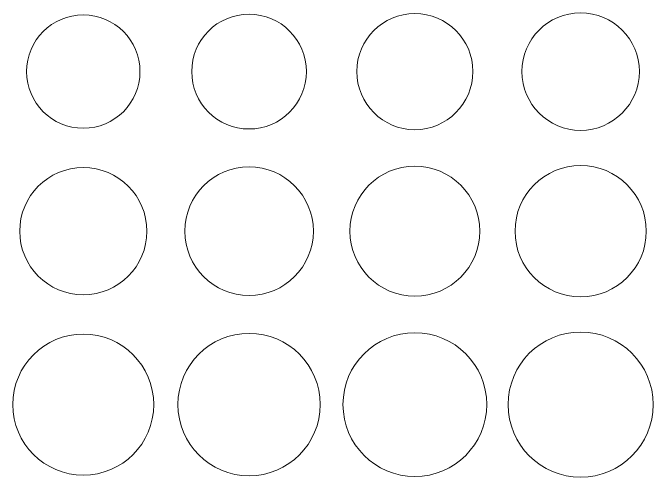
# Model space of a CAD drawing. Header units: inches. Extents: x 1.04 to 10.11, y -6.95 to -1.5.
# Drawn here: x 6.216 to 8.04, y -5.419 to -4.097 of the extents above; entities that cross this region are included whole.
import ezdxf

# ---------------------------------------------------------------- set-up
doc = ezdxf.new("R2010")
doc.units = ezdxf.units.IN
doc.header["$MEASUREMENT"] = 0
doc.layers.add('Layer 1', color=7, linetype='Continuous')

# ---------------------------------------------------------------- blocks, each defined once
blk = doc.blocks.new('block 213')
at = {"layer": 'Layer 1', "lineweight": 0}
blk.add_open_spline([(7.5264, -4.2644), (7.5264, -4.1731), (7.4523, -4.0991), (7.361, -4.0991), (7.2697, -4.0991), (7.1956, -4.1731), (7.1956, -4.2644), (7.1956, -4.3557), (7.2697, -4.4298), (7.361, -4.4298), (7.4523, -4.4298), (7.5264, -4.3557), (7.5264, -4.2644)], degree=3, knots=[0, 0, 0, 0, 1, 1, 1, 2, 2, 2, 3, 3, 3, 4, 4, 4, 4], dxfattribs=at)
blk = doc.blocks.new('block 214')
at = {"layer": 'Layer 1', "lineweight": 0}
blk.add_open_spline([(7.0521, -4.2644), (7.0521, -4.1742), (6.979, -4.101), (6.8887, -4.101), (6.7985, -4.101), (6.7253, -4.1742), (6.7253, -4.2644), (6.7253, -4.3547), (6.7985, -4.4278), (6.8887, -4.4278), (6.979, -4.4278), (7.0521, -4.3547), (7.0521, -4.2644)], degree=3, knots=[0, 0, 0, 0, 1, 1, 1, 2, 2, 2, 3, 3, 3, 4, 4, 4, 4], dxfattribs=at)
blk = doc.blocks.new('block 215')
at = {"layer": 'Layer 1', "lineweight": 0}
blk.add_open_spline([(6.5779, -4.2644), (6.5779, -4.1753), (6.5056, -4.103), (6.4165, -4.103), (6.3273, -4.103), (6.255, -4.1753), (6.255, -4.2644), (6.255, -4.3536), (6.3273, -4.4258), (6.4165, -4.4258), (6.5056, -4.4258), (6.5779, -4.3536), (6.5779, -4.2644)], degree=3, knots=[0, 0, 0, 0, 1, 1, 1, 2, 2, 2, 3, 3, 3, 4, 4, 4, 4], dxfattribs=at)
blk = doc.blocks.new('block 218')
at = {"layer": 'Layer 1', "lineweight": 0}
blk.add_open_spline([(8.0006, -4.2644), (8.0006, -4.172), (7.9257, -4.0971), (7.8333, -4.0971), (7.7409, -4.0971), (7.666, -4.172), (7.666, -4.2644), (7.666, -4.3568), (7.7409, -4.4317), (7.8333, -4.4317), (7.9257, -4.4317), (8.0006, -4.3568), (8.0006, -4.2644)], degree=3, knots=[0, 0, 0, 0, 1, 1, 1, 2, 2, 2, 3, 3, 3, 4, 4, 4, 4], dxfattribs=at)
blk = doc.blocks.new('block 225')
at = {"layer": 'Layer 1', "lineweight": 0}
blk.add_open_spline([(7.546, -4.7188), (7.546, -4.6166), (7.4632, -4.5338), (7.361, -4.5338), (7.2588, -4.5338), (7.176, -4.6166), (7.176, -4.7188), (7.176, -4.821), (7.2588, -4.9038), (7.361, -4.9038), (7.4632, -4.9038), (7.546, -4.821), (7.546, -4.7188)], degree=3, knots=[0, 0, 0, 0, 1, 1, 1, 2, 2, 2, 3, 3, 3, 4, 4, 4, 4], dxfattribs=at)
blk = doc.blocks.new('block 226')
at = {"layer": 'Layer 1', "lineweight": 0}
blk.add_open_spline([(7.0718, -4.7188), (7.0718, -4.6177), (6.9898, -4.5357), (6.8887, -4.5357), (6.7876, -4.5357), (6.7057, -4.6177), (6.7057, -4.7188), (6.7057, -4.8199), (6.7876, -4.9019), (6.8887, -4.9019), (6.9898, -4.9019), (7.0718, -4.8199), (7.0718, -4.7188)], degree=3, knots=[0, 0, 0, 0, 1, 1, 1, 2, 2, 2, 3, 3, 3, 4, 4, 4, 4], dxfattribs=at)
blk = doc.blocks.new('block 227')
at = {"layer": 'Layer 1', "lineweight": 0}
blk.add_open_spline([(6.5976, -4.7188), (6.5976, -4.6188), (6.5165, -4.5377), (6.4165, -4.5377), (6.3164, -4.5377), (6.2353, -4.6188), (6.2353, -4.7188), (6.2353, -4.8188), (6.3164, -4.8999), (6.4165, -4.8999), (6.5165, -4.8999), (6.5976, -4.8188), (6.5976, -4.7188)], degree=3, knots=[0, 0, 0, 0, 1, 1, 1, 2, 2, 2, 3, 3, 3, 4, 4, 4, 4], dxfattribs=at)
blk = doc.blocks.new('block 230')
at = {"layer": 'Layer 1', "lineweight": 0}
blk.add_open_spline([(8.0203, -4.7188), (8.0203, -4.6155), (7.9366, -4.5318), (7.8333, -4.5318), (7.73, -4.5318), (7.6463, -4.6155), (7.6463, -4.7188), (7.6463, -4.8221), (7.73, -4.9058), (7.8333, -4.9058), (7.9366, -4.9058), (8.0203, -4.8221), (8.0203, -4.7188)], degree=3, knots=[0, 0, 0, 0, 1, 1, 1, 2, 2, 2, 3, 3, 3, 4, 4, 4, 4], dxfattribs=at)
blk = doc.blocks.new('block 237')
at = {"layer": 'Layer 1', "lineweight": 0}
blk.add_open_spline([(7.5657, -5.2126), (7.5657, -5.0995), (7.4741, -5.0079), (7.361, -5.0079), (7.2479, -5.0079), (7.1563, -5.0995), (7.1563, -5.2126), (7.1563, -5.3256), (7.2479, -5.4173), (7.361, -5.4173), (7.4741, -5.4173), (7.5657, -5.3256), (7.5657, -5.2126)], degree=3, knots=[0, 0, 0, 0, 1, 1, 1, 2, 2, 2, 3, 3, 3, 4, 4, 4, 4], dxfattribs=at)
blk = doc.blocks.new('block 238')
at = {"layer": 'Layer 1', "lineweight": 0}
blk.add_open_spline([(7.0915, -5.2126), (7.0915, -5.1006), (7.0007, -5.0098), (6.8887, -5.0098), (6.7768, -5.0098), (6.686, -5.1006), (6.686, -5.2126), (6.686, -5.3245), (6.7768, -5.4153), (6.8887, -5.4153), (7.0007, -5.4153), (7.0915, -5.3245), (7.0915, -5.2126)], degree=3, knots=[0, 0, 0, 0, 1, 1, 1, 2, 2, 2, 3, 3, 3, 4, 4, 4, 4], dxfattribs=at)
blk = doc.blocks.new('block 239')
at = {"layer": 'Layer 1', "lineweight": 0}
blk.add_open_spline([(6.6172, -5.2126), (6.6172, -5.1017), (6.5273, -5.0118), (6.4164, -5.0118), (6.3056, -5.0118), (6.2157, -5.1017), (6.2157, -5.2126), (6.2157, -5.3235), (6.3056, -5.4134), (6.4164, -5.4134), (6.5273, -5.4134), (6.6172, -5.3235), (6.6172, -5.2126)], degree=3, knots=[0, 0, 0, 0, 1, 1, 1, 2, 2, 2, 3, 3, 3, 4, 4, 4, 4], dxfattribs=at)
blk = doc.blocks.new('block 242')
at = {"layer": 'Layer 1', "lineweight": 0}
blk.add_open_spline([(8.04, -5.2126), (8.04, -5.0984), (7.9474, -5.0059), (7.8333, -5.0059), (7.7191, -5.0059), (7.6266, -5.0984), (7.6266, -5.2126), (7.6266, -5.3267), (7.7191, -5.4193), (7.8333, -5.4193), (7.9474, -5.4193), (8.04, -5.3267), (8.04, -5.2126)], degree=3, knots=[0, 0, 0, 0, 1, 1, 1, 2, 2, 2, 3, 3, 3, 4, 4, 4, 4], dxfattribs=at)
blk = doc.blocks.new('block 99')
at = {"layer": 'Layer 1'}
for name in ['block 215', 'block 214', 'block 213', 'block 218', 'block 227', 'block 226', 'block 225', 'block 230', 'block 239', 'block 238', 'block 237', 'block 242']:
    blk.add_blockref(name, (0, 0), dxfattribs=at)

msp = doc.modelspace()

# ---------------------------------------------------------------- block references
at = {"layer": 'Layer 1'}
msp.add_blockref('block 99', (0, 0), dxfattribs=at)

doc.saveas('drawing.dxf')
